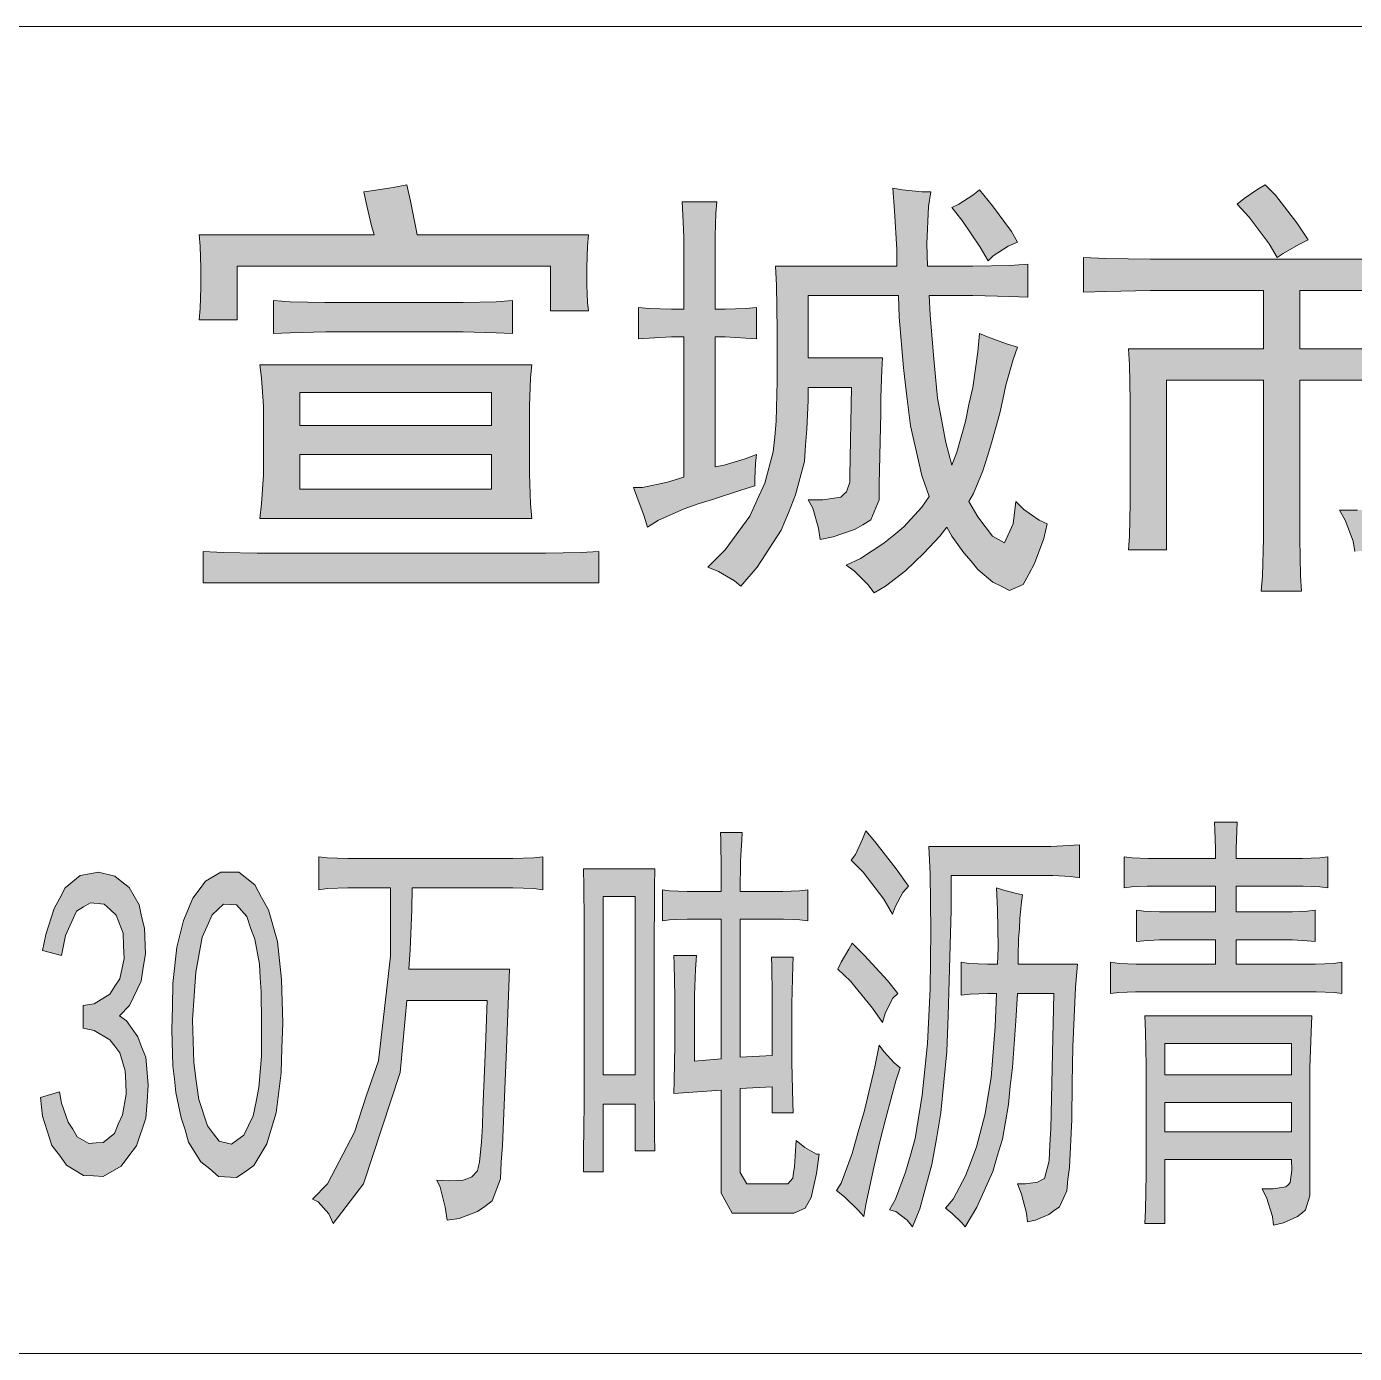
# Model space of a CAD drawing. Header units: millimetres. Extents: x 0 to 207, y 0 to 293.
# Drawn here: x 102.39 to 113.61, y 253.84 to 265.05 of the extents above; entities that cross this region are included whole.
import ezdxf

# ---------------------------------------------------------------- set-up
doc = ezdxf.new("R2010")
doc.units = ezdxf.units.MM

msp = doc.modelspace()

# ---------------------------------------------------------------- hatches: boundary and pattern name
h = msp.add_hatch(color=0)
h.dxf.hatch_style = 2
h.paths.add_polyline_path([(105.6005, 263.7155), (105.63225, 263.577917), (105.674583, 263.36625), (105.688694, 263.292167), (107.135083, 263.292167), (107.128028, 263.196917), (107.120972, 263.020528), (107.120972, 262.942917), (107.120972, 262.868833), (107.128028, 262.720667), (107.135083, 262.650111), (106.814056, 262.650111), (106.814056, 263.027583), (104.168222, 263.027583), (104.168222, 262.576028), (103.847194, 262.576028), (103.85425, 262.671278), (103.861306, 262.847667), (103.861306, 262.925278), (103.861306, 263.013472), (103.85425, 263.196917), (103.847194, 263.292167), (105.325333, 263.292167), (105.300639, 263.380361), (105.258306, 263.563806), (105.237139, 263.655528), (105.300639, 263.666111), (105.484083, 263.694333)])
h = msp.add_hatch(color=0)
h.dxf.hatch_style = 2
h.paths.add_polyline_path([(112.850083, 263.7155), (112.938278, 263.627306), (113.118194, 263.394472), (113.213444, 263.249833), (113.135833, 263.211028), (113.001778, 263.136944), (112.952389, 263.101667), (112.885361, 263.218083), (112.716028, 263.443861), (112.613722, 263.553222), (112.673694, 263.599083), (112.790111, 263.680222)])
h = msp.add_hatch(color=0)
h.dxf.hatch_style = 2
h.paths.add_polyline_path([(110.437083, 262.459611), (110.504111, 262.431389), (110.666389, 262.371417), (110.758111, 262.343194), (110.722833, 262.240889), (110.659333, 262.022167), (110.634639, 261.902222), (110.609944, 261.785806), (110.542917, 261.545917), (110.504111, 261.422444), (110.465306, 261.298972), (110.387694, 261.108472), (110.348889, 261.041444), (110.422972, 260.910917), (110.546444, 260.748639), (110.599361, 260.720417), (110.64875, 260.692194), (110.722833, 260.850944), (110.744, 261.041444), (110.811028, 260.974417), (110.941556, 260.882694), (111.008583, 260.850944), (110.980361, 260.727472), (110.90275, 260.515806), (110.853361, 260.427611), (110.8075, 260.339417), (110.691083, 260.290028), (110.620528, 260.325306), (110.549972, 260.360583), (110.422972, 260.466417), (110.366528, 260.536972), (110.306556, 260.607528), (110.20425, 260.748639), (110.161917, 260.822722), (110.101944, 260.748639), (109.967889, 260.604), (109.890278, 260.529917), (109.812667, 260.455833), (109.643333, 260.325306), (109.548083, 260.268861), (109.495167, 260.339417), (109.37875, 260.455833), (109.311722, 260.501694), (109.431667, 260.558139), (109.629222, 260.688667), (109.713889, 260.755694), (109.798556, 260.82625), (109.95025, 260.992056), (110.01375, 261.083778), (109.95025, 261.260167), (109.855, 261.679972), (109.82325, 261.926917), (109.795028, 262.170333), (109.75975, 262.597194), (109.752694, 262.780639), (108.990694, 262.780639), (108.990694, 262.255), (109.618639, 262.255), (109.611583, 262.152694), (109.604528, 261.919861), (109.604528, 261.785806), (109.590417, 261.186083), (109.590417, 261.055556), (109.519861, 260.886222), (109.452833, 260.843889), (109.382278, 260.805083), (109.202361, 260.741583), (109.093, 260.720417), (109.078889, 260.815667), (109.0295, 260.985), (108.990694, 261.055556), (109.114167, 261.055556), (109.265861, 261.076722), (109.290556, 261.101417), (109.31525, 261.122583), (109.343472, 261.203722), (109.343472, 261.260167), (109.357583, 262.004528), (108.990694, 262.004528), (108.990694, 261.895167), (108.980111, 261.65175), (108.969528, 261.517694), (108.958944, 261.380111), (108.884861, 261.097889), (108.824889, 260.946194), (108.761389, 260.798028), (108.560306, 260.487583), (108.422722, 260.325306), (108.369806, 260.371167), (108.232222, 260.448778), (108.144028, 260.487583), (108.288667, 260.632222), (108.496806, 260.917972), (108.560306, 261.055556), (108.623806, 261.196667), (108.694361, 261.46125), (108.708472, 261.58825), (108.719056, 261.718778), (108.729639, 262.057444), (108.729639, 262.269111), (108.729639, 262.487833), (108.722583, 262.868833), (108.715528, 263.027583), (109.738583, 263.027583), (109.738583, 263.168694), (109.720944, 263.496778), (109.706833, 263.687278), (109.787972, 263.673167), (109.95025, 263.655528), (110.027861, 263.655528), (110.006694, 263.532056), (109.992583, 263.218083), (109.999639, 263.027583), (110.218361, 263.027583), (110.380639, 263.027583), (110.694611, 263.034639), (110.846306, 263.045222), (110.846306, 262.766528), (110.694611, 262.773583), (110.380639, 262.780639), (110.218361, 262.780639), (110.01375, 262.780639), (110.020806, 262.618361), (110.049028, 262.276167), (110.066667, 262.092722), (110.084306, 261.912806), (110.154861, 261.538861), (110.20425, 261.348361), (110.246583, 261.457722), (110.320667, 261.71525), (110.348889, 261.859889), (110.380639, 262.004528), (110.422972, 262.304389)])
h = msp.add_hatch(color=0)
h.dxf.hatch_style = 2
h.paths.add_polyline_path([(110.437083, 263.673167), (110.546444, 263.539111), (110.708722, 263.320389), (110.758111, 263.232194), (110.6805, 263.196917), (110.5535, 263.115778), (110.511167, 263.073444), (110.444139, 263.189861), (110.292444, 263.415639), (110.20425, 263.525), (110.264222, 263.553222), (110.380639, 263.627306)])
h = msp.add_hatch(color=0)
h.dxf.hatch_style = 2
h.paths.add_polyline_path([(108.539139, 261.171972), (108.422722, 261.136694), (108.182833, 261.059083), (108.062889, 261.020278), (107.942944, 260.977944), (107.72775, 260.882694), (107.6325, 260.822722), (107.604278, 260.917972), (107.544306, 261.083778), (107.516083, 261.157861), (107.590167, 261.157861), (107.801833, 261.203722), (107.939417, 261.246056), (107.939417, 262.431389), (107.837111, 262.431389), (107.646611, 262.420806), (107.558417, 262.41375), (107.558417, 262.678333), (107.646611, 262.671278), (107.837111, 262.664222), (107.939417, 262.664222), (107.939417, 263.189861), (107.939417, 263.271), (107.932361, 263.4615), (107.925306, 263.570861), (108.218111, 263.570861), (108.211056, 263.475611), (108.204, 263.285111), (108.204, 263.189861), (108.204, 262.664222), (108.288667, 262.664222), (108.465056, 262.671278), (108.55325, 262.678333), (108.55325, 262.41375), (108.465056, 262.420806), (108.288667, 262.431389), (108.204, 262.431389), (108.204, 261.33425), (108.281611, 261.348361), (108.458, 261.401278), (108.55325, 261.436556), (108.546194, 261.362472), (108.539139, 261.231944)])
h = msp.add_hatch(color=0)
h.dxf.hatch_style = 2
h.paths.add_polyline_path([(113.901361, 263.087556), (114.07775, 263.087556), (114.455222, 263.094611), (114.659833, 263.101667), (114.659833, 262.808861), (114.455222, 262.815917), (114.07775, 262.822972), (113.901361, 262.822972), (113.142889, 262.822972), (113.142889, 262.329083), (114.26825, 262.329083), (114.257667, 262.195028), (114.250611, 261.926917), (114.250611, 261.785806), (114.250611, 261.069667), (114.250611, 260.946194), (114.169472, 260.780389), (114.084806, 260.734528), (114.000139, 260.692194), (113.763778, 260.632222), (113.608556, 260.618111), (113.594444, 260.706306), (113.527417, 260.882694), (113.478028, 260.967361), (113.629722, 260.967361), (113.82375, 260.974417), (113.866083, 260.985), (113.904889, 260.992056), (113.943694, 261.062611), (113.943694, 261.129639), (113.943694, 262.0645), (113.142889, 262.0645), (113.142889, 260.910917), (113.142889, 260.727472), (113.149944, 260.4135), (113.157, 260.282972), (112.818333, 260.282972), (112.828917, 260.4135), (112.835972, 260.727472), (112.835972, 260.910917), (112.835972, 262.0645), (112.017528, 262.0645), (112.017528, 260.632222), (111.6965, 260.632222), (111.703556, 260.748639), (111.710611, 261.027333), (111.710611, 261.186083), (111.710611, 261.729361), (111.710611, 261.895167), (111.703556, 262.195028), (111.6965, 262.329083), (112.835972, 262.329083), (112.835972, 262.822972), (112.073972, 262.822972), (111.883472, 262.822972), (111.506, 262.815917), (111.3155, 262.808861), (111.3155, 263.101667), (111.506, 263.094611), (111.883472, 263.087556), (112.073972, 263.087556)])
h = msp.add_hatch(color=0)
h.dxf.hatch_style = 2
h.paths.add_polyline_path([(105.939167, 262.720667), (106.07675, 262.720667), (106.355444, 262.727722), (106.493028, 262.738306), (106.493028, 262.459611), (106.355444, 262.466667), (106.07675, 262.473722), (105.939167, 262.473722), (105.074861, 262.473722), (104.916111, 262.473722), (104.61625, 262.466667), (104.475139, 262.459611), (104.475139, 262.738306), (104.61625, 262.727722), (104.909056, 262.720667), (105.06075, 262.720667)])
h = msp.add_hatch(color=0)
h.paths.add_polyline_path([(106.655306, 262.195028), (106.644722, 262.085667), (106.637667, 261.845778), (106.637667, 261.71525), (106.637667, 261.408333), (106.637667, 261.274278), (106.644722, 261.020278), (106.655306, 260.896806), (104.358722, 260.896806), (104.372833, 261.020278), (104.390472, 261.267222), (104.390472, 261.390694), (104.390472, 261.71525), (104.390472, 261.845778), (104.372833, 262.085667), (104.358722, 262.195028)])
h.paths.add_polyline_path([(106.316639, 261.14375), (106.316639, 261.436556), (104.697389, 261.436556), (104.697389, 261.14375)])
h.paths.add_polyline_path([(106.316639, 261.6835), (106.316639, 261.962194), (104.697389, 261.962194), (104.697389, 261.6835)])
h = msp.add_hatch(color=0)
h.dxf.hatch_style = 2
h.paths.add_polyline_path([(106.623556, 260.604), (106.771722, 260.604), (107.071583, 260.611056), (107.223278, 260.618111), (107.223278, 260.353528), (103.878944, 260.353528), (103.878944, 260.618111), (104.051806, 260.611056), (104.337556, 260.604), (104.446917, 260.604)])
h = msp.add_hatch(color=0)
h.dxf.hatch_style = 2
h.paths.add_polyline_path([(112.613722, 258.332111), (112.610194, 258.258028), (112.606667, 258.106333), (112.606667, 258.025194), (113.089972, 258.025194), (113.167583, 258.025194), (113.312222, 258.03225), (113.37925, 258.039306), (113.37925, 257.77825), (113.312222, 257.785306), (113.171111, 257.792361), (113.097028, 257.792361), (112.606667, 257.792361), (112.606667, 257.573639), (113.026472, 257.573639), (113.082917, 257.573639), (113.206389, 257.580694), (113.273417, 257.58775), (113.273417, 257.323167), (113.206389, 257.330222), (113.082917, 257.337278), (113.026472, 257.337278), (112.606667, 257.337278), (112.606667, 257.132667), (113.192278, 257.132667), (113.276944, 257.132667), (113.432167, 257.139722), (113.499194, 257.150306), (113.499194, 256.885722), (113.435694, 256.892778), (113.280472, 256.899833), (113.192278, 256.899833), (111.827028, 256.899833), (111.756472, 256.899833), (111.615361, 256.892778), (111.544806, 256.885722), (111.544806, 257.150306), (111.618889, 257.139722), (111.76, 257.132667), (111.827028, 257.132667), (112.430278, 257.132667), (112.430278, 257.337278), (112.028111, 257.337278), (111.957556, 257.337278), (111.827028, 257.330222), (111.763528, 257.323167), (111.763528, 257.58775), (111.827028, 257.580694), (111.957556, 257.573639), (112.028111, 257.573639), (112.430278, 257.573639), (112.430278, 257.792361), (111.932861, 257.792361), (111.85525, 257.792361), (111.721194, 257.785306), (111.661222, 257.77825), (111.661222, 258.039306), (111.72825, 258.03225), (111.865833, 258.025194), (111.932861, 258.025194), (112.430278, 258.025194), (112.430278, 258.113389), (112.42675, 258.265083), (112.423222, 258.332111)])
h = msp.add_hatch(color=0)
h.dxf.hatch_style = 2
h.paths.add_polyline_path([(108.782556, 255.277056), (108.817833, 255.277056), (108.860167, 255.326444), (108.867222, 255.372306), (108.874278, 255.421694), (108.884861, 255.55575), (108.888389, 255.643944), (108.962472, 255.583972), (109.06125, 255.527528), (109.082417, 255.527528), (109.06125, 255.36525), (109.015389, 255.160639), (108.990694, 255.118306), (108.966, 255.072444), (108.87075, 255.030111), (108.800194, 255.030111), (108.443889, 255.030111), (108.348639, 255.030111), (108.256917, 255.199444), (108.256917, 255.36525), (108.256917, 256.067278), (107.85475, 256.039056), (107.858278, 256.148417), (107.865333, 256.455333), (107.865333, 256.652889), (107.865333, 256.8575), (107.858278, 257.132667), (107.85475, 257.20675), (108.048778, 257.20675), (108.038194, 257.090333), (108.031139, 256.871611), (108.031139, 256.769306), (108.031139, 256.314222), (108.256917, 256.331861), (108.256917, 257.513667), (108.055833, 257.513667), (107.967639, 257.513667), (107.819472, 257.506611), (107.7595, 257.499556), (107.7595, 257.760611), (107.819472, 257.753556), (107.967639, 257.7465), (108.055833, 257.7465), (108.256917, 257.7465), (108.256917, 257.929944), (108.253389, 258.180417), (108.249861, 258.243917), (108.433306, 258.243917), (108.429778, 258.180417), (108.422722, 258.053417), (108.419194, 257.996972), (108.419194, 257.937), (108.415667, 257.813528), (108.415667, 257.7465), (108.704944, 257.7465), (108.7755, 257.7465), (108.916611, 257.753556), (108.987167, 257.760611), (108.987167, 257.499556), (108.920139, 257.506611), (108.782556, 257.513667), (108.715528, 257.513667), (108.415667, 257.513667), (108.415667, 256.345972), (108.687306, 256.360083), (108.687306, 256.723444), (108.687306, 256.878667), (108.683778, 257.1115), (108.68025, 257.192639), (108.863694, 257.192639), (108.860167, 257.118556), (108.853111, 256.797528), (108.853111, 256.550583), (108.853111, 256.300111), (108.860167, 255.964972), (108.863694, 255.876778), (108.687306, 255.876778), (108.687306, 256.0955), (108.415667, 256.081389), (108.415667, 255.467556), (108.415667, 255.372306), (108.472111, 255.277056), (108.528556, 255.277056)])
h = msp.add_hatch(color=0)
h.dxf.hatch_style = 2
h.paths.add_polyline_path([(109.477528, 258.258028), (109.555139, 258.169833), (109.735056, 257.937), (109.837361, 257.792361), (109.7915, 257.739444), (109.728, 257.623028), (109.703306, 257.556), (109.629222, 257.683), (109.456361, 257.908778), (109.354056, 258.011083), (109.389333, 258.060472), (109.449306, 258.187472)])
h = msp.add_hatch(color=0)
h.dxf.hatch_style = 2
h.paths.add_polyline_path([(109.872639, 254.913694), (109.826778, 254.970139), (109.731528, 255.044222), (109.678611, 255.058333), (109.728, 255.146528), (109.812667, 255.375833), (109.855, 255.520472), (109.893806, 255.661583), (109.953778, 256.024944), (109.974944, 256.243667), (109.999639, 256.462389), (110.020806, 256.924528), (110.024333, 257.171472), (110.027861, 257.414889), (110.020806, 257.894667), (110.010222, 258.1275), (110.983889, 258.1275), (111.040333, 258.1275), (111.192028, 258.134556), (111.28375, 258.141611), (111.28375, 257.862917), (111.209667, 257.8735), (111.057972, 257.880556), (110.983889, 257.880556), (110.197194, 257.880556), (110.197194, 257.58775), (110.183083, 256.995083), (110.1725, 256.695222), (110.161917, 256.395361), (110.112528, 255.876778), (110.073722, 255.658056), (110.034917, 255.439333), (109.932611, 255.065389)])
h = msp.add_hatch(color=0)
h.dxf.hatch_style = 2
h.paths.add_polyline_path([(105.942694, 254.970139), (105.925056, 255.0795), (105.882722, 255.248833), (105.8545, 255.308806), (105.94975, 255.30175), (106.07675, 255.308806), (106.115556, 255.322917), (106.150833, 255.337028), (106.196694, 255.386417), (106.207278, 255.425222), (106.214333, 255.4605), (106.231972, 255.633361), (106.239028, 255.767417), (106.242556, 255.901472), (106.263722, 256.434167), (106.277833, 256.82575), (105.6005, 256.82575), (105.544056, 256.218972), (105.233611, 255.277056), (104.979611, 254.941917), (104.940806, 255.023056), (104.852611, 255.125361), (104.803222, 255.146528), (104.930222, 255.277056), (105.159528, 255.7145), (105.258306, 256.017889), (105.360611, 256.31775), (105.462917, 257.199694), (105.462917, 257.77825), (105.198333, 257.77825), (105.103083, 257.77825), (104.930222, 257.771194), (104.856139, 257.760611), (104.856139, 258.039306), (104.926694, 258.03225), (105.103083, 258.025194), (105.208917, 258.025194), (106.397778, 258.025194), (106.496556, 258.025194), (106.672944, 258.03225), (106.750556, 258.039306), (106.750556, 257.760611), (106.672944, 257.771194), (106.496556, 257.77825), (106.397778, 257.77825), (105.646361, 257.77825), (105.642833, 257.594806), (105.628722, 257.252611), (105.618139, 257.090333), (106.468333, 257.090333), (106.443639, 256.416528), (106.408361, 255.601611), (106.397778, 255.4605), (106.390722, 255.319389), (106.320167, 255.132417), (106.260194, 255.086556), (106.196694, 255.044222), (106.041472, 254.98425)])
h = msp.add_hatch(color=0)
h.dxf.hatch_style = 2
h.paths.add_polyline_path([(102.506639, 256.007306), (102.665389, 256.053167), (102.683028, 255.957917), (102.739472, 255.799167), (102.778278, 255.739194), (102.817083, 255.675694), (102.915861, 255.61925), (102.975833, 255.622778), (103.035806, 255.626306), (103.131056, 255.703917), (103.162806, 255.781528), (103.198083, 255.859139), (103.229833, 256.035528), (103.226306, 256.134306), (103.222778, 256.233083), (103.176917, 256.384778), (103.134583, 256.441222), (103.09225, 256.494139), (102.958194, 256.57175), (102.866472, 256.592917), (102.866472, 256.783417), (102.958194, 256.797528), (103.09225, 256.878667), (103.134583, 256.945694), (103.176917, 257.009194), (103.212194, 257.182056), (103.208667, 257.287889), (103.205139, 257.393722), (103.145167, 257.545417), (103.095778, 257.594806), (103.042861, 257.640667), (102.929972, 257.65125), (102.87, 257.615972), (102.810028, 257.580694), (102.718306, 257.376083), (102.683028, 257.20675), (102.524278, 257.249083), (102.5525, 257.383139), (102.623056, 257.601861), (102.668917, 257.690056), (102.714778, 257.77825), (102.841778, 257.880556), (102.919389, 257.894667), (102.997, 257.908778), (103.134583, 257.877028), (103.194556, 257.827639), (103.254528, 257.781778), (103.339194, 257.633611), (103.360361, 257.534833), (103.385056, 257.436056), (103.392111, 257.220861), (103.374472, 257.104444), (103.356833, 256.988028), (103.258056, 256.783417), (103.173389, 256.695222), (103.233361, 256.652889), (103.328611, 256.518833), (103.360361, 256.434167), (103.395639, 256.345972), (103.416806, 256.113139), (103.406222, 255.972028), (103.395639, 255.830917), (103.318028, 255.598083), (103.251, 255.513417), (103.1875, 255.425222), (103.035806, 255.340556), (102.954667, 255.344083), (102.87, 255.347611), (102.725361, 255.435806), (102.665389, 255.520472), (102.601889, 255.601611), (102.524278, 255.848556)])
h = msp.add_hatch(color=0)
h.paths.add_polyline_path([(103.621417, 256.776361), (103.624944, 256.970389), (103.656694, 257.277306), (103.684917, 257.390194), (103.713139, 257.503083), (103.794278, 257.690056), (103.847194, 257.760611), (103.900111, 257.834694), (104.030639, 257.908778), (104.10825, 257.908778), (104.182333, 257.908778), (104.316389, 257.802944), (104.372833, 257.697111), (104.432806, 257.591278), (104.506889, 257.323167), (104.524528, 257.164417), (104.542167, 257.002139), (104.55275, 256.63525), (104.545694, 256.423583), (104.538639, 256.215444), (104.496306, 255.876778), (104.4575, 255.74625), (104.418694, 255.615722), (104.309333, 255.432278), (104.23525, 255.379361), (104.161167, 255.329972), (104.009472, 255.340556), (103.935389, 255.404056), (103.861306, 255.464028), (103.755472, 255.629833), (103.72725, 255.732139), (103.6955, 255.834444), (103.649639, 256.049639), (103.639056, 256.162528), (103.624944, 256.275417), (103.614361, 256.582333)])
h.paths.add_polyline_path([(103.804861, 256.864556), (103.79075, 256.663472), (103.801333, 256.303639), (103.8225, 256.148417), (103.843667, 255.989667), (103.91775, 255.767417), (103.967139, 255.700389), (104.016528, 255.636889), (104.118833, 255.612194), (104.17175, 255.651), (104.224667, 255.689806), (104.302278, 255.852083), (104.326972, 255.972028), (104.351667, 256.091972), (104.372833, 256.356556), (104.372833, 256.497667), (104.372833, 256.642306), (104.369306, 256.899833), (104.36225, 257.01625), (104.355194, 257.132667), (104.316389, 257.344333), (104.281111, 257.439583), (104.249361, 257.534833), (104.161167, 257.633611), (104.10825, 257.637139), (104.051806, 257.640667), (103.956556, 257.548944), (103.914222, 257.453694), (103.871889, 257.361972), (103.818972, 257.065639)])
h = msp.add_hatch(color=0)
h.paths.add_polyline_path([(107.696, 257.937), (107.692472, 257.792361), (107.688944, 257.185583), (107.688944, 256.723444), (107.688944, 256.271889), (107.692472, 255.686278), (107.696, 255.55575), (107.530194, 255.55575), (107.530194, 255.950861), (107.258556, 255.950861), (107.258556, 255.379361), (107.09275, 255.379361), (107.09275, 255.513417), (107.096278, 255.781528), (107.099806, 255.922639), (107.099806, 257.351389), (107.099806, 257.499556), (107.096278, 257.792361), (107.09275, 257.937)])
h.paths.add_polyline_path([(107.530194, 256.197806), (107.530194, 257.704167), (107.258556, 257.704167), (107.258556, 256.197806)])
h = msp.add_hatch(color=0)
h.dxf.hatch_style = 2
h.paths.add_polyline_path([(110.842778, 254.956028), (110.835722, 255.030111), (110.793389, 255.188861), (110.758111, 255.277056), (110.825139, 255.277056), (110.927444, 255.291167), (110.959194, 255.308806), (110.987417, 255.322917), (111.026222, 255.471083), (111.033278, 255.608667), (111.040333, 255.742722), (111.054444, 256.38125), (111.065028, 256.885722), (110.758111, 256.885722), (110.744, 256.652889), (110.715778, 256.261306), (110.698139, 256.102556), (110.684028, 255.947333), (110.631111, 255.654528), (110.588778, 255.520472), (110.549972, 255.382889), (110.415917, 255.0795), (110.317139, 254.913694), (110.288917, 254.948972), (110.20425, 255.030111), (110.151333, 255.072444), (110.214833, 255.146528), (110.320667, 255.344083), (110.366528, 255.467556), (110.412389, 255.591028), (110.486472, 255.869722), (110.511167, 256.024944), (110.535861, 256.176639), (110.571139, 256.607028), (110.581722, 256.885722), (110.507639, 256.885722), (110.359472, 256.878667), (110.281861, 256.871611), (110.281861, 257.150306), (110.348889, 257.139722), (110.504111, 257.132667), (110.588778, 257.132667), (110.595833, 257.273778), (110.588778, 257.594806), (110.581722, 257.77825), (110.631111, 257.760611), (110.740472, 257.732389), (110.800444, 257.718278), (110.793389, 257.658306), (110.779278, 257.517194), (110.77575, 257.432528), (110.768694, 257.347861), (110.765167, 257.199694), (110.765167, 257.132667), (111.266111, 257.132667), (111.248472, 256.935111), (111.227306, 256.434167), (111.22025, 256.12725), (111.216722, 255.820333), (111.199083, 255.414639), (111.184972, 255.315861), (111.174389, 255.217083), (111.114417, 255.083028), (111.068556, 255.051278), (111.022694, 255.019528), (110.909806, 254.970139)])
h = msp.add_hatch(color=0)
h.dxf.hatch_style = 2
h.paths.add_polyline_path([(109.361111, 257.309056), (109.466944, 257.20675), (109.660972, 256.995083), (109.749167, 256.885722), (109.703306, 256.843389), (109.639806, 256.716389), (109.618639, 256.638778), (109.533972, 256.76225), (109.347, 256.988028), (109.241167, 257.090333), (109.269389, 257.150306), (109.332889, 257.259667)])
h = msp.add_hatch(color=0)
h.paths.add_polyline_path([(112.825389, 255.234722), (112.917111, 255.234722), (113.026472, 255.252361), (113.044111, 255.27), (113.06175, 255.287639), (113.075861, 255.393472), (113.072333, 255.481667), (112.003417, 255.481667), (112.003417, 254.941917), (111.834083, 254.941917), (111.841139, 255.058333), (111.844667, 255.358194), (111.844667, 255.541639), (111.844667, 256.109611), (111.844667, 256.271889), (111.841139, 256.564694), (111.834083, 256.695222), (113.245194, 256.695222), (113.238139, 256.557639), (113.227556, 256.257778), (113.227556, 256.0955), (113.227556, 255.262944), (113.227556, 255.17475), (113.192278, 255.058333), (113.160528, 255.030111), (113.12525, 255.001889), (113.005306, 254.948972), (112.920639, 254.927806), (112.913583, 255.001889), (112.864194, 255.153583)])
h.paths.add_polyline_path([(113.072333, 256.197806), (113.072333, 256.462389), (112.003417, 256.462389), (112.003417, 256.197806)])
h.paths.add_polyline_path([(113.072333, 255.718028), (113.072333, 255.964972), (112.003417, 255.964972), (112.003417, 255.718028)])
h = msp.add_hatch(color=0)
h.dxf.hatch_style = 2
h.paths.add_polyline_path([(109.766806, 256.257778), (109.731528, 256.148417), (109.646861, 255.830917), (109.593944, 255.622778), (109.544556, 255.414639), (109.477528, 255.104194), (109.459889, 255.001889), (109.4105, 255.058333), (109.297611, 255.167694), (109.230583, 255.220611), (109.269389, 255.284111), (109.361111, 255.534583), (109.414028, 255.718028), (109.466944, 255.897944), (109.555139, 256.264833), (109.590417, 256.448278), (109.629222, 256.395361), (109.717417, 256.300111)])

# ---------------------------------------------------------------- linework, layer by layer
at = {"color": 0, "lineweight": 0}
for points in [[(77.840417, 265.052528), (201.9935, 265.052528)], [(113.943694, 262.0645), (113.142889, 262.0645), (113.142889, 260.910917), (113.142889, 260.727472), (113.149944, 260.4135), (113.157, 260.282972), (112.818333, 260.282972), (112.828917, 260.4135), (112.835972, 260.727472), (112.835972, 260.910917), (112.835972, 262.0645), (112.017528, 262.0645), (112.017528, 260.632222), (111.6965, 260.632222), (111.703556, 260.748639), (111.710611, 261.027333), (111.710611, 261.186083), (111.710611, 261.729361), (111.710611, 261.895167), (111.703556, 262.195028), (111.6965, 262.329083), (112.835972, 262.329083), (112.835972, 262.822972), (112.073972, 262.822972), (111.883472, 262.822972), (111.506, 262.815917), (111.3155, 262.808861), (111.3155, 263.101667), (111.506, 263.094611), (111.883472, 263.087556), (112.073972, 263.087556), (113.901361, 263.087556)], [(113.901361, 262.822972), (113.142889, 262.822972), (113.142889, 262.329083), (114.26825, 262.329083)], [(113.608556, 260.618111), (113.594444, 260.706306), (113.527417, 260.882694), (113.478028, 260.967361), (113.629722, 260.967361)], [(77.840417, 253.844778), (201.9935, 253.844778)]]:
    msp.add_lwpolyline(points, dxfattribs=at)
for points in [[(105.6005, 263.7155), (105.63225, 263.577917), (105.674583, 263.36625), (105.688694, 263.292167), (107.135083, 263.292167), (107.128028, 263.196917), (107.120972, 263.020528), (107.120972, 262.942917), (107.120972, 262.868833), (107.128028, 262.720667), (107.135083, 262.650111), (106.814056, 262.650111), (106.814056, 263.027583), (104.168222, 263.027583), (104.168222, 262.576028), (103.847194, 262.576028), (103.85425, 262.671278), (103.861306, 262.847667), (103.861306, 262.925278), (103.861306, 263.013472), (103.85425, 263.196917), (103.847194, 263.292167), (105.325333, 263.292167), (105.300639, 263.380361), (105.258306, 263.563806), (105.237139, 263.655528), (105.300639, 263.666111), (105.484083, 263.694333)], [(112.850083, 263.7155), (112.938278, 263.627306), (113.118194, 263.394472), (113.213444, 263.249833), (113.135833, 263.211028), (113.001778, 263.136944), (112.952389, 263.101667), (112.885361, 263.218083), (112.716028, 263.443861), (112.613722, 263.553222), (112.673694, 263.599083), (112.790111, 263.680222)], [(110.437083, 262.459611), (110.504111, 262.431389), (110.666389, 262.371417), (110.758111, 262.343194), (110.722833, 262.240889), (110.659333, 262.022167), (110.634639, 261.902222), (110.609944, 261.785806), (110.542917, 261.545917), (110.504111, 261.422444), (110.465306, 261.298972), (110.387694, 261.108472), (110.348889, 261.041444), (110.422972, 260.910917), (110.546444, 260.748639), (110.599361, 260.720417), (110.64875, 260.692194), (110.722833, 260.850944), (110.744, 261.041444), (110.811028, 260.974417), (110.941556, 260.882694), (111.008583, 260.850944), (110.980361, 260.727472), (110.90275, 260.515806), (110.853361, 260.427611), (110.8075, 260.339417), (110.691083, 260.290028), (110.620528, 260.325306), (110.549972, 260.360583), (110.422972, 260.466417), (110.366528, 260.536972), (110.306556, 260.607528), (110.20425, 260.748639), (110.161917, 260.822722), (110.101944, 260.748639), (109.967889, 260.604), (109.890278, 260.529917), (109.812667, 260.455833), (109.643333, 260.325306), (109.548083, 260.268861), (109.495167, 260.339417), (109.37875, 260.455833), (109.311722, 260.501694), (109.431667, 260.558139), (109.629222, 260.688667), (109.713889, 260.755694), (109.798556, 260.82625), (109.95025, 260.992056), (110.01375, 261.083778), (109.95025, 261.260167), (109.855, 261.679972), (109.82325, 261.926917), (109.795028, 262.170333), (109.75975, 262.597194), (109.752694, 262.780639), (108.990694, 262.780639), (108.990694, 262.255), (109.618639, 262.255), (109.611583, 262.152694), (109.604528, 261.919861), (109.604528, 261.785806), (109.590417, 261.186083), (109.590417, 261.055556), (109.519861, 260.886222), (109.452833, 260.843889), (109.382278, 260.805083), (109.202361, 260.741583), (109.093, 260.720417), (109.078889, 260.815667), (109.0295, 260.985), (108.990694, 261.055556), (109.114167, 261.055556), (109.265861, 261.076722), (109.290556, 261.101417), (109.31525, 261.122583), (109.343472, 261.203722), (109.343472, 261.260167), (109.357583, 262.004528), (108.990694, 262.004528), (108.990694, 261.895167), (108.980111, 261.65175), (108.969528, 261.517694), (108.958944, 261.380111), (108.884861, 261.097889), (108.824889, 260.946194), (108.761389, 260.798028), (108.560306, 260.487583), (108.422722, 260.325306), (108.369806, 260.371167), (108.232222, 260.448778), (108.144028, 260.487583), (108.288667, 260.632222), (108.496806, 260.917972), (108.560306, 261.055556), (108.623806, 261.196667), (108.694361, 261.46125), (108.708472, 261.58825), (108.719056, 261.718778), (108.729639, 262.057444), (108.729639, 262.269111), (108.729639, 262.487833), (108.722583, 262.868833), (108.715528, 263.027583), (109.738583, 263.027583), (109.738583, 263.168694), (109.720944, 263.496778), (109.706833, 263.687278), (109.787972, 263.673167), (109.95025, 263.655528), (110.027861, 263.655528), (110.006694, 263.532056), (109.992583, 263.218083), (109.999639, 263.027583), (110.218361, 263.027583), (110.380639, 263.027583), (110.694611, 263.034639), (110.846306, 263.045222), (110.846306, 262.766528), (110.694611, 262.773583), (110.380639, 262.780639), (110.218361, 262.780639), (110.01375, 262.780639), (110.020806, 262.618361), (110.049028, 262.276167), (110.066667, 262.092722), (110.084306, 261.912806), (110.154861, 261.538861), (110.20425, 261.348361), (110.246583, 261.457722), (110.320667, 261.71525), (110.348889, 261.859889), (110.380639, 262.004528), (110.422972, 262.304389)], [(110.437083, 263.673167), (110.546444, 263.539111), (110.708722, 263.320389), (110.758111, 263.232194), (110.6805, 263.196917), (110.5535, 263.115778), (110.511167, 263.073444), (110.444139, 263.189861), (110.292444, 263.415639), (110.20425, 263.525), (110.264222, 263.553222), (110.380639, 263.627306)], [(108.539139, 261.171972), (108.422722, 261.136694), (108.182833, 261.059083), (108.062889, 261.020278), (107.942944, 260.977944), (107.72775, 260.882694), (107.6325, 260.822722), (107.604278, 260.917972), (107.544306, 261.083778), (107.516083, 261.157861), (107.590167, 261.157861), (107.801833, 261.203722), (107.939417, 261.246056), (107.939417, 262.431389), (107.837111, 262.431389), (107.646611, 262.420806), (107.558417, 262.41375), (107.558417, 262.678333), (107.646611, 262.671278), (107.837111, 262.664222), (107.939417, 262.664222), (107.939417, 263.189861), (107.939417, 263.271), (107.932361, 263.4615), (107.925306, 263.570861), (108.218111, 263.570861), (108.211056, 263.475611), (108.204, 263.285111), (108.204, 263.189861), (108.204, 262.664222), (108.288667, 262.664222), (108.465056, 262.671278), (108.55325, 262.678333), (108.55325, 262.41375), (108.465056, 262.420806), (108.288667, 262.431389), (108.204, 262.431389), (108.204, 261.33425), (108.281611, 261.348361), (108.458, 261.401278), (108.55325, 261.436556), (108.546194, 261.362472), (108.539139, 261.231944)], [(105.939167, 262.720667), (106.07675, 262.720667), (106.355444, 262.727722), (106.493028, 262.738306), (106.493028, 262.459611), (106.355444, 262.466667), (106.07675, 262.473722), (105.939167, 262.473722), (105.074861, 262.473722), (104.916111, 262.473722), (104.61625, 262.466667), (104.475139, 262.459611), (104.475139, 262.738306), (104.61625, 262.727722), (104.909056, 262.720667), (105.06075, 262.720667)], [(106.655306, 262.195028), (106.644722, 262.085667), (106.637667, 261.845778), (106.637667, 261.71525), (106.637667, 261.408333), (106.637667, 261.274278), (106.644722, 261.020278), (106.655306, 260.896806), (104.358722, 260.896806), (104.372833, 261.020278), (104.390472, 261.267222), (104.390472, 261.390694), (104.390472, 261.71525), (104.390472, 261.845778), (104.372833, 262.085667), (104.358722, 262.195028)], [(106.316639, 261.6835), (106.316639, 261.962194), (104.697389, 261.962194), (104.697389, 261.6835)], [(106.316639, 261.14375), (106.316639, 261.436556), (104.697389, 261.436556), (104.697389, 261.14375)], [(106.623556, 260.604), (106.771722, 260.604), (107.071583, 260.611056), (107.223278, 260.618111), (107.223278, 260.353528), (103.878944, 260.353528), (103.878944, 260.618111), (104.051806, 260.611056), (104.337556, 260.604), (104.446917, 260.604)], [(112.613722, 258.332111), (112.610194, 258.258028), (112.606667, 258.106333), (112.606667, 258.025194), (113.089972, 258.025194), (113.167583, 258.025194), (113.312222, 258.03225), (113.37925, 258.039306), (113.37925, 257.77825), (113.312222, 257.785306), (113.171111, 257.792361), (113.097028, 257.792361), (112.606667, 257.792361), (112.606667, 257.573639), (113.026472, 257.573639), (113.082917, 257.573639), (113.206389, 257.580694), (113.273417, 257.58775), (113.273417, 257.323167), (113.206389, 257.330222), (113.082917, 257.337278), (113.026472, 257.337278), (112.606667, 257.337278), (112.606667, 257.132667), (113.192278, 257.132667), (113.276944, 257.132667), (113.432167, 257.139722), (113.499194, 257.150306), (113.499194, 256.885722), (113.435694, 256.892778), (113.280472, 256.899833), (113.192278, 256.899833), (111.827028, 256.899833), (111.756472, 256.899833), (111.615361, 256.892778), (111.544806, 256.885722), (111.544806, 257.150306), (111.618889, 257.139722), (111.76, 257.132667), (111.827028, 257.132667), (112.430278, 257.132667), (112.430278, 257.337278), (112.028111, 257.337278), (111.957556, 257.337278), (111.827028, 257.330222), (111.763528, 257.323167), (111.763528, 257.58775), (111.827028, 257.580694), (111.957556, 257.573639), (112.028111, 257.573639), (112.430278, 257.573639), (112.430278, 257.792361), (111.932861, 257.792361), (111.85525, 257.792361), (111.721194, 257.785306), (111.661222, 257.77825), (111.661222, 258.039306), (111.72825, 258.03225), (111.865833, 258.025194), (111.932861, 258.025194), (112.430278, 258.025194), (112.430278, 258.113389), (112.42675, 258.265083), (112.423222, 258.332111)], [(108.782556, 255.277056), (108.817833, 255.277056), (108.860167, 255.326444), (108.867222, 255.372306), (108.874278, 255.421694), (108.884861, 255.55575), (108.888389, 255.643944), (108.962472, 255.583972), (109.06125, 255.527528), (109.082417, 255.527528), (109.06125, 255.36525), (109.015389, 255.160639), (108.990694, 255.118306), (108.966, 255.072444), (108.87075, 255.030111), (108.800194, 255.030111), (108.443889, 255.030111), (108.348639, 255.030111), (108.256917, 255.199444), (108.256917, 255.36525), (108.256917, 256.067278), (107.85475, 256.039056), (107.858278, 256.148417), (107.865333, 256.455333), (107.865333, 256.652889), (107.865333, 256.8575), (107.858278, 257.132667), (107.85475, 257.20675), (108.048778, 257.20675), (108.038194, 257.090333), (108.031139, 256.871611), (108.031139, 256.769306), (108.031139, 256.314222), (108.256917, 256.331861), (108.256917, 257.513667), (108.055833, 257.513667), (107.967639, 257.513667), (107.819472, 257.506611), (107.7595, 257.499556), (107.7595, 257.760611), (107.819472, 257.753556), (107.967639, 257.7465), (108.055833, 257.7465), (108.256917, 257.7465), (108.256917, 257.929944), (108.253389, 258.180417), (108.249861, 258.243917), (108.433306, 258.243917), (108.429778, 258.180417), (108.422722, 258.053417), (108.419194, 257.996972), (108.419194, 257.937), (108.415667, 257.813528), (108.415667, 257.7465), (108.704944, 257.7465), (108.7755, 257.7465), (108.916611, 257.753556), (108.987167, 257.760611), (108.987167, 257.499556), (108.920139, 257.506611), (108.782556, 257.513667), (108.715528, 257.513667), (108.415667, 257.513667), (108.415667, 256.345972), (108.687306, 256.360083), (108.687306, 256.723444), (108.687306, 256.878667), (108.683778, 257.1115), (108.68025, 257.192639), (108.863694, 257.192639), (108.860167, 257.118556), (108.853111, 256.797528), (108.853111, 256.550583), (108.853111, 256.300111), (108.860167, 255.964972), (108.863694, 255.876778), (108.687306, 255.876778), (108.687306, 256.0955), (108.415667, 256.081389), (108.415667, 255.467556), (108.415667, 255.372306), (108.472111, 255.277056), (108.528556, 255.277056)], [(109.477528, 258.258028), (109.555139, 258.169833), (109.735056, 257.937), (109.837361, 257.792361), (109.7915, 257.739444), (109.728, 257.623028), (109.703306, 257.556), (109.629222, 257.683), (109.456361, 257.908778), (109.354056, 258.011083), (109.389333, 258.060472), (109.449306, 258.187472)], [(109.872639, 254.913694), (109.826778, 254.970139), (109.731528, 255.044222), (109.678611, 255.058333), (109.728, 255.146528), (109.812667, 255.375833), (109.855, 255.520472), (109.893806, 255.661583), (109.953778, 256.024944), (109.974944, 256.243667), (109.999639, 256.462389), (110.020806, 256.924528), (110.024333, 257.171472), (110.027861, 257.414889), (110.020806, 257.894667), (110.010222, 258.1275), (110.983889, 258.1275), (111.040333, 258.1275), (111.192028, 258.134556), (111.28375, 258.141611), (111.28375, 257.862917), (111.209667, 257.8735), (111.057972, 257.880556), (110.983889, 257.880556), (110.197194, 257.880556), (110.197194, 257.58775), (110.183083, 256.995083), (110.1725, 256.695222), (110.161917, 256.395361), (110.112528, 255.876778), (110.073722, 255.658056), (110.034917, 255.439333), (109.932611, 255.065389)], [(105.942694, 254.970139), (105.925056, 255.0795), (105.882722, 255.248833), (105.8545, 255.308806), (105.94975, 255.30175), (106.07675, 255.308806), (106.115556, 255.322917), (106.150833, 255.337028), (106.196694, 255.386417), (106.207278, 255.425222), (106.214333, 255.4605), (106.231972, 255.633361), (106.239028, 255.767417), (106.242556, 255.901472), (106.263722, 256.434167), (106.277833, 256.82575), (105.6005, 256.82575), (105.544056, 256.218972), (105.233611, 255.277056), (104.979611, 254.941917), (104.940806, 255.023056), (104.852611, 255.125361), (104.803222, 255.146528), (104.930222, 255.277056), (105.159528, 255.7145), (105.258306, 256.017889), (105.360611, 256.31775), (105.462917, 257.199694), (105.462917, 257.77825), (105.198333, 257.77825), (105.103083, 257.77825), (104.930222, 257.771194), (104.856139, 257.760611), (104.856139, 258.039306), (104.926694, 258.03225), (105.103083, 258.025194), (105.208917, 258.025194), (106.397778, 258.025194), (106.496556, 258.025194), (106.672944, 258.03225), (106.750556, 258.039306), (106.750556, 257.760611), (106.672944, 257.771194), (106.496556, 257.77825), (106.397778, 257.77825), (105.646361, 257.77825), (105.642833, 257.594806), (105.628722, 257.252611), (105.618139, 257.090333), (106.468333, 257.090333), (106.443639, 256.416528), (106.408361, 255.601611), (106.397778, 255.4605), (106.390722, 255.319389), (106.320167, 255.132417), (106.260194, 255.086556), (106.196694, 255.044222), (106.041472, 254.98425)], [(102.506639, 256.007306), (102.665389, 256.053167), (102.683028, 255.957917), (102.739472, 255.799167), (102.778278, 255.739194), (102.817083, 255.675694), (102.915861, 255.61925), (102.975833, 255.622778), (103.035806, 255.626306), (103.131056, 255.703917), (103.162806, 255.781528), (103.198083, 255.859139), (103.229833, 256.035528), (103.226306, 256.134306), (103.222778, 256.233083), (103.176917, 256.384778), (103.134583, 256.441222), (103.09225, 256.494139), (102.958194, 256.57175), (102.866472, 256.592917), (102.866472, 256.783417), (102.958194, 256.797528), (103.09225, 256.878667), (103.134583, 256.945694), (103.176917, 257.009194), (103.212194, 257.182056), (103.208667, 257.287889), (103.205139, 257.393722), (103.145167, 257.545417), (103.095778, 257.594806), (103.042861, 257.640667), (102.929972, 257.65125), (102.87, 257.615972), (102.810028, 257.580694), (102.718306, 257.376083), (102.683028, 257.20675), (102.524278, 257.249083), (102.5525, 257.383139), (102.623056, 257.601861), (102.668917, 257.690056), (102.714778, 257.77825), (102.841778, 257.880556), (102.919389, 257.894667), (102.997, 257.908778), (103.134583, 257.877028), (103.194556, 257.827639), (103.254528, 257.781778), (103.339194, 257.633611), (103.360361, 257.534833), (103.385056, 257.436056), (103.392111, 257.220861), (103.374472, 257.104444), (103.356833, 256.988028), (103.258056, 256.783417), (103.173389, 256.695222), (103.233361, 256.652889), (103.328611, 256.518833), (103.360361, 256.434167), (103.395639, 256.345972), (103.416806, 256.113139), (103.406222, 255.972028), (103.395639, 255.830917), (103.318028, 255.598083), (103.251, 255.513417), (103.1875, 255.425222), (103.035806, 255.340556), (102.954667, 255.344083), (102.87, 255.347611), (102.725361, 255.435806), (102.665389, 255.520472), (102.601889, 255.601611), (102.524278, 255.848556)], [(103.621417, 256.776361), (103.624944, 256.970389), (103.656694, 257.277306), (103.684917, 257.390194), (103.713139, 257.503083), (103.794278, 257.690056), (103.847194, 257.760611), (103.900111, 257.834694), (104.030639, 257.908778), (104.10825, 257.908778), (104.182333, 257.908778), (104.316389, 257.802944), (104.372833, 257.697111), (104.432806, 257.591278), (104.506889, 257.323167), (104.524528, 257.164417), (104.542167, 257.002139), (104.55275, 256.63525), (104.545694, 256.423583), (104.538639, 256.215444), (104.496306, 255.876778), (104.4575, 255.74625), (104.418694, 255.615722), (104.309333, 255.432278), (104.23525, 255.379361), (104.161167, 255.329972), (104.009472, 255.340556), (103.935389, 255.404056), (103.861306, 255.464028), (103.755472, 255.629833), (103.72725, 255.732139), (103.6955, 255.834444), (103.649639, 256.049639), (103.639056, 256.162528), (103.624944, 256.275417), (103.614361, 256.582333)], [(107.696, 257.937), (107.692472, 257.792361), (107.688944, 257.185583), (107.688944, 256.723444), (107.688944, 256.271889), (107.692472, 255.686278), (107.696, 255.55575), (107.530194, 255.55575), (107.530194, 255.950861), (107.258556, 255.950861), (107.258556, 255.379361), (107.09275, 255.379361), (107.09275, 255.513417), (107.096278, 255.781528), (107.099806, 255.922639), (107.099806, 257.351389), (107.099806, 257.499556), (107.096278, 257.792361), (107.09275, 257.937)], [(110.842778, 254.956028), (110.835722, 255.030111), (110.793389, 255.188861), (110.758111, 255.277056), (110.825139, 255.277056), (110.927444, 255.291167), (110.959194, 255.308806), (110.987417, 255.322917), (111.026222, 255.471083), (111.033278, 255.608667), (111.040333, 255.742722), (111.054444, 256.38125), (111.065028, 256.885722), (110.758111, 256.885722), (110.744, 256.652889), (110.715778, 256.261306), (110.698139, 256.102556), (110.684028, 255.947333), (110.631111, 255.654528), (110.588778, 255.520472), (110.549972, 255.382889), (110.415917, 255.0795), (110.317139, 254.913694), (110.288917, 254.948972), (110.20425, 255.030111), (110.151333, 255.072444), (110.214833, 255.146528), (110.320667, 255.344083), (110.366528, 255.467556), (110.412389, 255.591028), (110.486472, 255.869722), (110.511167, 256.024944), (110.535861, 256.176639), (110.571139, 256.607028), (110.581722, 256.885722), (110.507639, 256.885722), (110.359472, 256.878667), (110.281861, 256.871611), (110.281861, 257.150306), (110.348889, 257.139722), (110.504111, 257.132667), (110.588778, 257.132667), (110.595833, 257.273778), (110.588778, 257.594806), (110.581722, 257.77825), (110.631111, 257.760611), (110.740472, 257.732389), (110.800444, 257.718278), (110.793389, 257.658306), (110.779278, 257.517194), (110.77575, 257.432528), (110.768694, 257.347861), (110.765167, 257.199694), (110.765167, 257.132667), (111.266111, 257.132667), (111.248472, 256.935111), (111.227306, 256.434167), (111.22025, 256.12725), (111.216722, 255.820333), (111.199083, 255.414639), (111.184972, 255.315861), (111.174389, 255.217083), (111.114417, 255.083028), (111.068556, 255.051278), (111.022694, 255.019528), (110.909806, 254.970139)], [(107.530194, 256.197806), (107.530194, 257.704167), (107.258556, 257.704167), (107.258556, 256.197806)], [(103.804861, 256.864556), (103.79075, 256.663472), (103.801333, 256.303639), (103.8225, 256.148417), (103.843667, 255.989667), (103.91775, 255.767417), (103.967139, 255.700389), (104.016528, 255.636889), (104.118833, 255.612194), (104.17175, 255.651), (104.224667, 255.689806), (104.302278, 255.852083), (104.326972, 255.972028), (104.351667, 256.091972), (104.372833, 256.356556), (104.372833, 256.497667), (104.372833, 256.642306), (104.369306, 256.899833), (104.36225, 257.01625), (104.355194, 257.132667), (104.316389, 257.344333), (104.281111, 257.439583), (104.249361, 257.534833), (104.161167, 257.633611), (104.10825, 257.637139), (104.051806, 257.640667), (103.956556, 257.548944), (103.914222, 257.453694), (103.871889, 257.361972), (103.818972, 257.065639)], [(109.361111, 257.309056), (109.466944, 257.20675), (109.660972, 256.995083), (109.749167, 256.885722), (109.703306, 256.843389), (109.639806, 256.716389), (109.618639, 256.638778), (109.533972, 256.76225), (109.347, 256.988028), (109.241167, 257.090333), (109.269389, 257.150306), (109.332889, 257.259667)], [(112.825389, 255.234722), (112.917111, 255.234722), (113.026472, 255.252361), (113.044111, 255.27), (113.06175, 255.287639), (113.075861, 255.393472), (113.072333, 255.481667), (112.003417, 255.481667), (112.003417, 254.941917), (111.834083, 254.941917), (111.841139, 255.058333), (111.844667, 255.358194), (111.844667, 255.541639), (111.844667, 256.109611), (111.844667, 256.271889), (111.841139, 256.564694), (111.834083, 256.695222), (113.245194, 256.695222), (113.238139, 256.557639), (113.227556, 256.257778), (113.227556, 256.0955), (113.227556, 255.262944), (113.227556, 255.17475), (113.192278, 255.058333), (113.160528, 255.030111), (113.12525, 255.001889), (113.005306, 254.948972), (112.920639, 254.927806), (112.913583, 255.001889), (112.864194, 255.153583)], [(109.766806, 256.257778), (109.731528, 256.148417), (109.646861, 255.830917), (109.593944, 255.622778), (109.544556, 255.414639), (109.477528, 255.104194), (109.459889, 255.001889), (109.4105, 255.058333), (109.297611, 255.167694), (109.230583, 255.220611), (109.269389, 255.284111), (109.361111, 255.534583), (109.414028, 255.718028), (109.466944, 255.897944), (109.555139, 256.264833), (109.590417, 256.448278), (109.629222, 256.395361), (109.717417, 256.300111)], [(113.072333, 256.197806), (113.072333, 256.462389), (112.003417, 256.462389), (112.003417, 256.197806)], [(113.072333, 255.718028), (113.072333, 255.964972), (112.003417, 255.964972), (112.003417, 255.718028)]]:
    msp.add_lwpolyline(points, close=True, dxfattribs=at)

doc.saveas('drawing.dxf')
